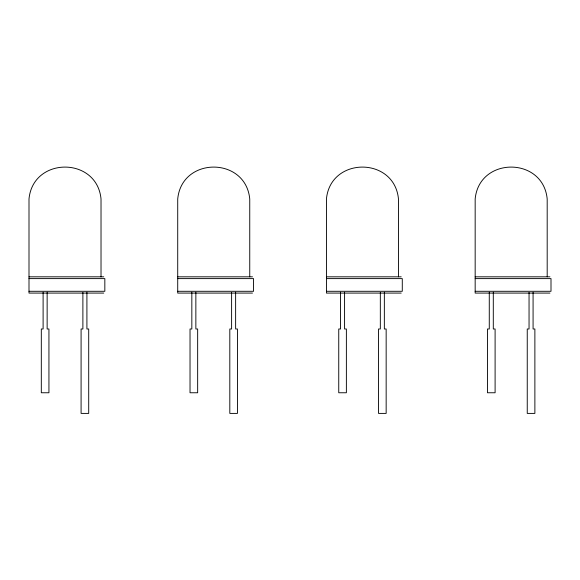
<?xml version="1.0" encoding="UTF-8"?>
<svg xmlns="http://www.w3.org/2000/svg" width="580" height="580" viewBox="0 0 580 580"><rect width="100%" height="100%" fill="white"/><g stroke="black" fill="none" stroke-linecap="round" stroke-linejoin="round"><path stroke-width="0.87" d="M29 276.827L103.747 276.827M177.719 276.827L252.474 276.827M326.438 276.827L401.193 276.827M475.165 276.827L549.913 276.827M29 278.61L104.835 278.61L104.835 291.29L29 291.29M177.719 278.61L253.561 278.61L253.561 291.29L177.697 291.29M326.438 278.61L402.281 278.61L402.281 291.29L326.417 291.29M475.165 278.61L551 278.61L551 291.29L475.165 291.29M103.747 293.081L29 293.081L29 199.02C32.98 156.455 97.041 156.455 101.022 199.02L101.022 276.827M252.474 293.081L177.719 293.081L177.719 199.02C181.7 156.455 245.768 156.455 249.748 199.02L249.748 276.827M401.193 293.081L326.438 293.081L326.438 199.02C330.419 156.455 394.487 156.455 398.467 199.02L398.467 276.827M549.913 293.081L475.165 293.081L475.165 199.02C479.145 156.455 543.206 156.455 547.187 199.02L547.187 276.827M533.078 292.219L533.078 328.99L534.876 328.99L534.876 413.402L527.249 413.402L527.249 328.99L529.047 328.99L529.047 292.378M493.297 292.219L493.297 328.99L495.102 328.99L495.102 392.762L487.468 392.762L487.468 328.99L489.274 328.99L489.274 292.219M384.351 292.219L384.351 328.99L386.157 328.99L386.157 413.402L378.53 413.402L378.53 328.99L380.328 328.99L380.328 292.378M344.578 292.219L344.578 328.99L346.376 328.99L346.376 392.762L338.749 392.762L338.749 328.99L340.554 328.99L340.554 292.219M235.632 292.219L235.632 328.99L237.438 328.99L237.438 413.402L229.811 413.402L229.811 328.99L231.608 328.99L231.608 292.378M195.859 292.219L195.859 328.99L197.657 328.99L197.657 392.762L190.03 392.762L190.03 328.99L191.835 328.99L191.835 292.219M86.913 292.219L86.913 328.99L88.711 328.99L88.711 413.402L81.084 413.402L81.084 328.99L82.889 328.99L82.889 292.378M47.139 292.219L47.139 328.99L48.938 328.99L48.938 392.762L41.31 392.762L41.31 328.99L43.108 328.99L43.108 292.219"/></g></svg>
